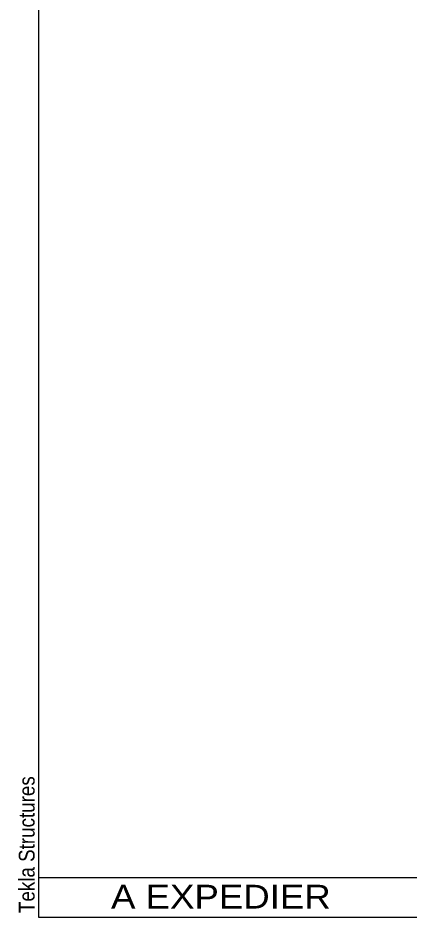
# Model space of a CAD drawing. Header units: millimetres. Extents: x 2 to 287, y 5 to 195.
# Drawn here: x 2.4 to 51.9, y 5 to 118.6 of the extents above; entities that cross this region are included whole.
import ezdxf

# ---------------------------------------------------------------- set-up
doc = ezdxf.new("R2010")
doc.units = ezdxf.units.MM
doc.layers.add('Autre type objet', color=1, linetype='Continuous', lineweight=0)
doc.layers.add('Feuille dessin', color=5, linetype='Continuous', lineweight=0)
doc.styles.add('ARIAL', font='ARIAL.TTF')

# ---------------------------------------------------------------- blocks, each defined once
blk = doc.blocks.new('*A15')
at = {"layer": 'Feuille dessin', "linetype": 'Continuous', "lineweight": 0}
for p, q in [((5, 195), (5, 5)), ((5, 5), (282, 5))]:
    blk.add_line(p, q, dxfattribs=at)
at = {"layer": 'Feuille dessin', "style": 'ARIAL', "width": 0.85}
blk.add_text('Tekla Structures', height=2, rotation=90, dxfattribs=at).set_placement((4.5, 5.5))
blk = doc.blocks.new('*A19')
at = {"layer": 'Autre type objet', "linetype": 'Continuous', "lineweight": 0}
for p, q in [((5, 10), (55, 10)), ((5, 10), (5, 5)), ((55, 10), (55, 5)), ((5, 5), (55, 5))]:
    blk.add_line(p, q, dxfattribs=at)
at = {"layer": 'Autre type objet', "style": 'ARIAL', "width": 1.105}
blk.add_text('A EXPEDIER', height=3, dxfattribs=at).set_placement((14.169647, 6.073465))

msp = doc.modelspace()

# ---------------------------------------------------------------- block references
at = {"lineweight": 0}
for name in ['*A15', '*A19']:
    msp.add_blockref(name, (0, 0), dxfattribs=at)

doc.saveas('drawing.dxf')
